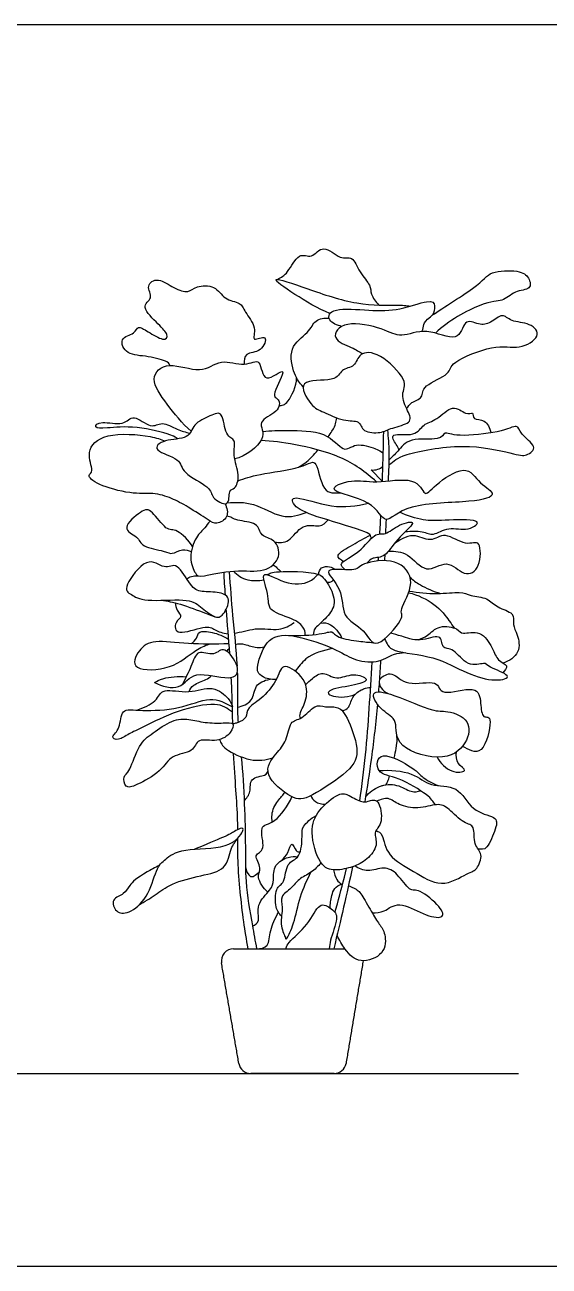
# Model space of a CAD drawing. Header units: millimetres. Extents: x 0.2 to 27.9, y 0.2 to 5.6.
# Drawn here: x 11.948 to 13.171, y 2.713 to 5.609 of the extents above; entities that cross this region are included whole.
import ezdxf

# ---------------------------------------------------------------- set-up
doc = ezdxf.new("R2010")
doc.units = ezdxf.units.MM
for name, color, linetype, true_color in [('AG-DIAGRAM', 7, 'Continuous', 0xfecc66), ('AG-PLANTS', 7, 'Continuous', 0x66ccff), ('X-VPRT', 6, 'Continuous', 0xff00ff)]:
    doc.layers.add(name, color=color, linetype=linetype, true_color=true_color)

msp = doc.modelspace()

# ---------------------------------------------------------------- linework, layer by layer
at = {"layer": 'AG-DIAGRAM'}
msp.add_lwpolyline([(8.0992, 3.1626), (13.0997, 3.1626)], dxfattribs=at)
at = {"layer": 'AG-PLANTS'}
msp.add_line((12.7822, 4.5438), (12.7561, 4.5706), dxfattribs=at)
for centre, start, end in [((12.4346, 3.4252), 90, 189.7801), ((12.475, 3.1908), 189.7801, 270), ((12.6695, 3.1908), 270, 350.5267)]:
    msp.add_arc(centre, 0.0282, start, end, dxfattribs=at)
for points, degree in [([(12.5378, 5.0147), (12.5461, 5.0202), (12.5597, 5.0252), (12.5886, 5.0823), (12.6171, 5.0591), (12.6424, 5.1004), (12.6869, 5.0571), (12.7118, 5.0732), (12.7281, 5.0307), (12.7578, 4.999), (12.7522, 4.9827), (12.7668, 4.9622), (12.7741, 4.9552)], 3), ([(12.286, 4.814), (12.284, 4.8171), (12.2894, 4.8208), (12.2357, 4.8374), (12.1833, 4.8372), (12.1662, 4.8796), (12.2076, 4.888), (12.21, 4.9088), (12.2326, 4.8945), (12.2749, 4.8688), (12.2842, 4.8853), (12.263, 4.907), (12.2147, 4.9544), (12.2509, 4.9694), (12.2279, 5.0013), (12.2586, 5.0213), (12.2961, 4.9927), (12.3319, 4.9825), (12.3447, 4.9998), (12.3933, 5.0026), (12.4123, 4.9664), (12.4538, 4.9615), (12.4585, 4.9418), (12.4911, 4.9015), (12.4739, 4.8658), (12.5177, 4.8904), (12.5009, 4.8432), (12.4587, 4.8451), (12.4598, 4.825), (12.46, 4.8172)], 3), ([(12.6598, 4.9351), (12.6312, 4.9472), (12.5758, 4.9803), (12.5072, 5.0281), (12.6035, 4.9942), (12.726, 4.9522), (12.8282, 4.9566), (12.8363, 4.9535), (12.8479, 4.9527)], 3), ([(12.8743, 4.8934), (12.8813, 4.9072), (12.8654, 4.9152), (13.0155, 5.0032), (13.0286, 5.0352), (13.1052, 5.0369), (13.1248, 5.0197), (13.1322, 4.991), (13.0901, 4.9893), (13.0626, 4.9604), (13.026, 4.9679), (12.9351, 4.9179), (12.9058, 4.8896)], 3), ([(12.6877, 4.9054), (12.6771, 4.9072), (12.6515, 4.9179), (12.6608, 4.9504), (12.7548, 4.9418), (12.8221, 4.9417), (12.8958, 4.9701), (12.907, 4.9551), (12.9028, 4.9374), (12.8986, 4.9311)], 3), ([(12.5972, 4.7645), (12.5888, 4.7736), (12.5768, 4.7876), (12.5608, 4.8582), (12.6138, 4.8914), (12.6228, 4.9221), (12.6473, 4.9252), (12.6577, 4.9248)], 3), ([(12.8388, 4.7135), (12.8422, 4.7186), (12.8465, 4.7282), (12.8796, 4.738), (12.8711, 4.7658), (12.9488, 4.7967), (12.9314, 4.8177), (13.047, 4.8659), (13.1017, 4.8494), (13.1559, 4.8828), (13.1288, 4.9144), (13.0789, 4.9153), (13.0645, 4.9387), (13.0339, 4.9114), (13.0083, 4.9072), (12.971, 4.927), (12.9643, 4.8634), (12.8826, 4.9052), (12.823, 4.8756), (12.7913, 4.8998), (12.6895, 4.9215), (12.6584, 4.8744), (12.7163, 4.8553), (12.7272, 4.8463), (12.7363, 4.8417)], 3), ([(12.8065, 4.6683), (12.7944, 4.6643), (12.7811, 4.6556), (12.7331, 4.6577), (12.7313, 4.6882), (12.6941, 4.6818), (12.6395, 4.7084), (12.6194, 4.7148), (12.576, 4.7845), (12.6789, 4.775), (12.6835, 4.8076), (12.7203, 4.8088), (12.7253, 4.8451), (12.7735, 4.8476), (12.8467, 4.7747), (12.8221, 4.749), (12.8426, 4.7054), (12.854, 4.6797), (12.8187, 4.6723), (12.8065, 4.6683)], 3), ([(12.3359, 4.6607), (12.3147, 4.6791), (12.2782, 4.7254), (12.2354, 4.7851), (12.2796, 4.8267), (12.3622, 4.7922), (12.4033, 4.8325), (12.4637, 4.8082), (12.5001, 4.838), (12.5012, 4.7624), (12.5689, 4.8244), (12.5193, 4.7369), (12.5434, 4.7406), (12.543, 4.705), (12.484, 4.6834), (12.521, 4.6466), (12.463, 4.602), (12.4379, 4.5961)], 3), ([(12.5409, 4.7196), (12.5485, 4.7222), (12.5585, 4.7184), (12.5822, 4.766), (12.5818, 4.7852)], 3), ([(12.3044, 4.6429), (12.2986, 4.6464), (12.3045, 4.6484), (12.2051, 4.6751), (12.1332, 4.6668), (12.1067, 4.668), (12.1221, 4.6866), (12.1821, 4.672), (12.1983, 4.7041), (12.2449, 4.6639), (12.2656, 4.6862), (12.3051, 4.6626), (12.3229, 4.6589), (12.333, 4.6559)], 3), ([(12.2583, 4.6172), (12.2506, 4.625), (12.2702, 4.6427), (12.3346, 4.6421), (12.3378, 4.678), (12.3826, 4.6972), (12.41, 4.711), (12.4155, 4.6459), (12.4428, 4.6435), (12.4315, 4.6072), (12.4509, 4.5557), (12.4377, 4.5225), (12.4227, 4.528), (12.4271, 4.4798), (12.379, 4.5074), (12.387, 4.528), (12.3091, 4.5653), (12.3166, 4.596), (12.2661, 4.6094), (12.2583, 4.6172)], 3), ([(12.5027, 4.6605), (12.5228, 4.6624), (12.5544, 4.6626), (12.6553, 4.6621), (12.6935, 4.6058), (12.7162, 4.6362), (12.7729, 4.619), (12.7781, 4.6138), (12.7841, 4.6093)], 3), ([(12.7972, 4.5823), (12.8107, 4.5915), (12.8144, 4.6039), (12.9744, 4.6358), (13.0967, 4.6057), (13.1168, 4.6014), (13.148, 4.6235), (13.0998, 4.6553), (13.101, 4.68), (13.063, 4.6578), (12.9488, 4.6467), (12.9253, 4.6631), (12.9227, 4.6375), (12.8426, 4.6479), (12.8174, 4.6108), (12.804, 4.6009), (12.7975, 4.5935)], 3), ([(12.7683, 4.543), (12.7429, 4.5658), (12.6899, 4.6046), (12.5703, 4.6328), (12.5257, 4.6374), (12.4988, 4.6388)], 3), ([(12.4448, 4.5451), (12.4623, 4.5506), (12.4821, 4.5596), (12.6055, 4.5755), (12.6288, 4.6035), (12.6415, 4.5114), (12.6717, 4.517), (12.6849, 4.5168)], 3), ([(12.7561, 4.5706), (12.7612, 4.5699), (12.7725, 4.5709), (12.7799, 4.5759), (12.7833, 4.579)], 3), ([(12.7907, 4.4548), (12.8013, 4.4536), (12.8301, 4.4937), (13.005, 4.4941), (13.0547, 4.5136), (13.0083, 4.5356), (12.9794, 4.5879), (12.8977, 4.5311), (12.8809, 4.5032), (12.8652, 4.5568), (12.7585, 4.5374), (12.7162, 4.5521), (12.6364, 4.522), (12.7664, 4.5011), (12.7801, 4.4561), (12.7907, 4.4548)], 3), ([(12.4202, 4.4938), (12.4407, 4.4952), (12.4798, 4.4976), (12.5502, 4.4528), (12.5861, 4.4648), (12.6041, 4.4712)], 3), ([(12.757, 4.4113), (12.752, 4.4166), (12.7686, 4.4205), (12.6269, 4.4608), (12.5742, 4.4826), (12.5639, 4.5174), (12.6674, 4.478), (12.7214, 4.4866), (12.7494, 4.4926)], 3), ([(12.339, 4.3912), (12.331, 4.4059), (12.2991, 4.437), (12.2803, 4.4244), (12.2423, 4.4801), (12.2238, 4.4793), (12.1683, 4.4319), (12.216, 4.4153), (12.2163, 4.3908), (12.2803, 4.3813), (12.2881, 4.3716), (12.3173, 4.388), (12.3298, 4.3828), (12.3363, 4.3801)], 3), ([(12.7763, 4.421), (12.7771, 4.4355), (12.7779, 4.4499), (12.7786, 4.4644)], 3), ([(12.8359, 4.4266), (12.8488, 4.428), (12.8789, 4.4293), (12.899, 4.4141), (12.9359, 4.4399), (12.9829, 4.4255), (13.0248, 4.4573), (12.9166, 4.4528), (12.8821, 4.4506), (12.8399, 4.4633), (12.8228, 4.4718)], 3), ([(12.5311, 4.4022), (12.5418, 4.4015), (12.5626, 4.397), (12.5959, 4.4489), (12.6393, 4.4344), (12.6492, 4.4479), (12.6552, 4.4535)], 3), ([(12.695, 4.3377), (12.6914, 4.3423), (12.6733, 4.3513), (12.7309, 4.377), (12.7656, 4.427), (12.7879, 4.416), (12.8192, 4.4441), (12.8703, 4.4559), (12.8126, 4.4076), (12.7892, 4.3647), (12.7564, 4.3672), (12.7501, 4.3574), (12.7459, 4.353)], 3), ([(12.7907, 4.4548), (12.7902, 4.4441), (12.7898, 4.4333), (12.7894, 4.4225)], 3), ([(12.691, 4.3568), (12.6859, 4.3607), (12.6653, 4.3693), (12.715, 4.3969), (12.74, 4.4117), (12.7542, 4.4182)], 3), ([(12.7968, 4.3813), (12.8118, 4.3806), (12.8409, 4.3818), (12.8844, 4.3232), (12.9337, 4.3663), (12.9735, 4.3183), (13.0124, 4.3394), (13.0123, 4.4132), (12.9798, 4.3891), (12.926, 4.429), (12.8952, 4.3979), (12.8556, 4.4265), (12.8206, 4.407), (12.8082, 4.3961)], 3), ([(12.1965, 4.2797), (12.1885, 4.2847), (12.1737, 4.2917), (12.2351, 4.3744), (12.2748, 4.3339), (12.3021, 4.3599), (12.3364, 4.295), (12.3568, 4.2855), (12.4055, 4.2865), (12.4301, 4.2717), (12.4111, 4.2284), (12.3915, 4.2231), (12.3564, 4.2537), (12.3304, 4.2712), (12.2218, 4.2621), (12.2045, 4.2748), (12.1965, 4.2797)], 3), ([(12.5277, 4.3495), (12.5307, 4.3472), (12.536, 4.3427), (12.5423, 4.3363), (12.5451, 4.3332)], 3), ([(12.6335, 4.3268), (12.6342, 4.3323), (12.6371, 4.3448), (12.6614, 4.3463), (12.6679, 4.3414), (12.6715, 4.3383)], 3), ([(12.7725, 4.1674), (12.7564, 4.1618), (12.744, 4.2007), (12.6838, 4.2255), (12.6939, 4.2944), (12.6304, 4.3459), (12.7272, 4.332), (12.7246, 4.3517), (12.8182, 4.3681), (12.8642, 4.3098), (12.8147, 4.2345), (12.8409, 4.2343), (12.7887, 4.173), (12.7725, 4.1674)], 3), ([(12.7725, 4.3583), (12.7727, 4.361), (12.7729, 4.3638), (12.773, 4.3665)], 3), ([(12.7876, 4.3722), (12.7875, 4.3678), (12.7873, 4.3634), (12.7872, 4.3589)], 3), ([(12.3257, 4.3167), (12.3291, 4.3191), (12.3358, 4.3228), (12.3467, 4.3239), (12.3516, 4.3235)], 3), ([(12.4158, 4.2786), (12.4146, 4.2964), (12.4136, 4.3141), (12.4126, 4.3319)], 3), ([(12.6018, 4.1849), (12.6019, 4.1897), (12.6031, 4.1965), (12.5835, 4.2225), (12.5113, 4.24), (12.5203, 4.2766), (12.4904, 4.3462), (12.5649, 4.2958), (12.6258, 4.3118), (12.6305, 4.3358), (12.6575, 4.3055), (12.6764, 4.2585), (12.6537, 4.226), (12.6206, 4.1995), (12.6216, 4.1917), (12.6203, 4.1862)], 3), ([(12.512, 4.3265), (12.5218, 4.3293), (12.5211, 4.3339), (12.604, 4.3349), (12.6335, 4.3268)], 3), ([(12.8467, 4.32), (12.8542, 4.3134), (12.8639, 4.3043), (12.9015, 4.2867), (12.9181, 4.2825)], 3), ([(12.6524, 4.3087), (12.6554, 4.308), (12.6629, 4.3087), (12.666, 4.3119), (12.6676, 4.3137)], 3), ([(12.8447, 4.2879), (12.8659, 4.2845), (12.9102, 4.2798), (12.9689, 4.2877), (12.9843, 4.2767), (13.0296, 4.2728), (13.0476, 4.2489), (13.0936, 4.2374), (13.0848, 4.2087), (13.0977, 4.189), (13.1065, 4.1434), (13.0777, 4.1245), (13.0643, 4.1199)], 3), ([(12.2662, 4.2664), (12.2812, 4.2643), (12.3043, 4.2613), (12.378, 4.2327), (12.3833, 4.2311), (12.3914, 4.2281)], 3), ([(12.8434, 4.2841), (12.8645, 4.279), (12.9072, 4.2598), (12.9427, 4.2129), (12.9456, 4.2079), (12.9493, 4.2019)], 3), ([(12.6379, 4.2134), (12.6459, 4.2139), (12.6586, 4.2166), (12.6825, 4.1911), (12.6871, 4.1785)], 3), ([(12.8655, 4.1739), (12.8729, 4.1773), (12.8863, 4.1809), (12.9132, 4.2107), (12.9635, 4.2003), (12.9635, 4.185), (13.0117, 4.1987), (13.0415, 4.1532), (13.0499, 4.1243), (13.0793, 4.1154), (13.0675, 4.1016), (13.0633, 4.0973)], 3), ([(12.3366, 4.1653), (12.341, 4.1692), (12.3512, 4.1776), (12.3504, 4.1952), (12.3839, 4.1936), (12.4121, 4.183), (12.4235, 4.1753)], 3), ([(12.5634, 4.1844), (12.5872, 4.1837), (12.6458, 4.1868), (12.6662, 4.1976), (12.6726, 4.1787), (12.733, 4.17), (12.7494, 4.1686), (12.7606, 4.1681)], 3), ([(12.787, 4.1764), (12.7939, 4.1662), (12.7933, 4.1457), (12.9065, 4.138), (12.9805, 4.0931), (13.049, 4.0753), (13.0917, 4.0889), (13.0226, 4.1123), (13.026, 4.1231), (12.981, 4.1086), (12.9471, 4.158), (12.9187, 4.1509), (12.923, 4.1917), (12.8684, 4.1669), (12.8234, 4.1849), (12.8097, 4.187), (12.8009, 4.1897)], 3), ([(12.4191, 4.1478), (12.4211, 4.1503), (12.4231, 4.1526), (12.4251, 4.1546)], 3), ([(12.5908, 3.9911), (12.5905, 3.9956), (12.5868, 4.0001), (12.6072, 4.034), (12.6067, 4.0832), (12.5478, 4.1253), (12.5403, 4.0855), (12.5053, 4.0383), (12.4631, 4.0154), (12.4679, 3.9917), (12.4522, 3.9837), (12.4455, 3.9812)], 3), ([(12.6031, 4.0689), (12.6077, 4.0747), (12.6172, 4.0828), (12.643, 4.1033), (12.6743, 4.0779), (12.7145, 4.0994), (12.7561, 4.0811), (12.7248, 4.0687), (12.6485, 4.0583), (12.6576, 4.0401), (12.7052, 4.0392), (12.7201, 4.0483)], 3), ([(12.7752, 4.0827), (12.7836, 4.089), (12.8047, 4.1055), (12.8355, 4.0633), (12.9187, 4.0838), (12.9105, 4.0393), (13.0075, 4.0713), (13.0112, 4.0253), (13.0154, 3.9863), (13.0421, 4.0035), (13.0172, 3.8937), (12.9823, 3.9193), (12.9691, 3.9257)], 3), ([(12.2094, 4.0104), (12.2245, 4.0151), (12.2593, 4.0303), (12.2645, 4.0638), (12.3326, 4.0464), (12.3876, 4.0708), (12.4284, 4.0331), (12.4299, 4.0246), (12.4322, 4.0176)], 3), ([(12.444, 4.0169), (12.4557, 4.0194), (12.4821, 4.0299), (12.4832, 4.0703), (12.5055, 4.0791), (12.52, 4.0825)], 3), ([(12.6887, 4.0085), (12.6941, 4.0105), (12.7053, 4.0126), (12.7117, 4.0461), (12.7415, 4.0624), (12.7491, 4.0626), (12.7546, 4.0628)], 3), ([(12.8012, 4.0473), (12.7753, 4.0555), (12.7498, 4.0527), (12.7819, 4.0046), (12.8213, 3.9906), (12.8056, 3.9225), (12.9355, 3.8857), (12.9868, 3.9407), (12.9862, 3.9934), (12.9218, 4.0118), (12.9054, 4.0035), (12.8271, 4.0391), (12.8012, 4.0473)], 3), ([(12.7746, 4.0747), (12.7754, 4.0703), (12.7765, 4.0631), (12.7893, 4.0517), (12.7957, 4.049)], 3), ([(12.4325, 4.0055), (12.4197, 4.0139), (12.4027, 4.0311), (12.3029, 4.0112), (12.2188, 3.9673), (12.1905, 3.9558), (12.1659, 3.9377), (12.1453, 3.9469), (12.1722, 3.9652), (12.1703, 4.0159), (12.2143, 4.0078), (12.3104, 4.0112), (12.3832, 4.0451), (12.4162, 4.0269), (12.4322, 4.0176)], 3), ([(12.6242, 4.0178), (12.6151, 4.0128), (12.5932, 3.986), (12.5664, 3.9881), (12.5592, 3.9367), (12.5364, 3.9115), (12.4971, 3.8616), (12.5766, 3.7984), (12.6066, 3.802), (12.7128, 3.871), (12.731, 3.914), (12.6976, 4.0037), (12.6768, 4.02), (12.6479, 4.0157), (12.6333, 4.0227), (12.6242, 4.0178)], 3), ([(12.1925, 3.8734), (12.186, 3.8608), (12.1762, 3.8589), (12.1815, 3.8269), (12.2041, 3.8322), (12.2689, 3.868), (12.2871, 3.9069), (12.3448, 3.9109), (12.347, 3.947), (12.3986, 3.9339), (12.4316, 3.958), (12.4379, 3.9828), (12.4144, 3.9798), (12.3671, 3.9799), (12.3308, 3.9902), (12.2931, 3.9897), (12.2435, 3.9547), (12.2149, 3.9341), (12.1989, 3.8859), (12.1925, 3.8734)], 3), ([(12.4455, 3.9812), (12.4431, 3.9803), (12.4373, 3.9788), (12.4347, 3.9784), (12.433, 3.9782)], 3), ([(12.4021, 3.9414), (12.4064, 3.9333), (12.4068, 3.9222), (12.477, 3.8877), (12.5097, 3.894), (12.5269, 3.8989)], 3), ([(12.9103, 3.9006), (12.9171, 3.8866), (12.9435, 3.8604), (12.9858, 3.8683), (12.954, 3.8839), (12.9542, 3.9037), (12.9551, 3.9126)], 3), ([(12.9058, 3.7894), (12.8994, 3.798), (12.8972, 3.8071), (12.8157, 3.8575), (12.766, 3.8584), (12.7692, 3.9234), (12.8657, 3.8694), (12.8711, 3.8542), (12.9003, 3.8391), (12.9127, 3.8341)], 3), ([(12.4595, 3.7986), (12.4651, 3.8051), (12.4772, 3.8177), (12.4699, 3.8528), (12.5153, 3.858), (12.5129, 3.8646), (12.5151, 3.8681)], 3), ([(12.7748, 3.8691), (12.7997, 3.8714), (12.859, 3.8657), (12.8907, 3.8292), (12.9601, 3.8379), (12.9893, 3.7721), (13.0521, 3.7618), (13.0489, 3.7388), (13.0255, 3.68), (13.0128, 3.6861), (13.0058, 3.6858)], 3), ([(12.743, 3.8082), (12.7516, 3.8184), (12.7739, 3.8355), (12.8166, 3.8393), (12.8519, 3.8157), (12.8641, 3.8206), (12.8714, 3.8222)], 3), ([(12.7803, 3.8335), (12.7813, 3.8341), (12.7821, 3.8342), (12.783, 3.8343)], 3), ([(12.515, 3.5859), (12.5044, 3.594), (12.4854, 3.6255), (12.5038, 3.638), (12.478, 3.6761), (12.5124, 3.6795), (12.4915, 3.7457), (12.5293, 3.7407), (12.5622, 3.7873), (12.5711, 3.8081)], 3), ([(12.525, 3.7491), (12.5237, 3.7604), (12.525, 3.7844), (12.5514, 3.8124), (12.5518, 3.8151), (12.5542, 3.8184)], 3), ([(12.6153, 3.8108), (12.6176, 3.8055), (12.6221, 3.7959), (12.6411, 3.7904), (12.6492, 3.7909)], 3), ([(12.72, 3.8028), (12.7152, 3.8052), (12.7061, 3.8102), (12.6829, 3.8214), (12.6309, 3.777), (12.6106, 3.7306), (12.6357, 3.6434), (12.6714, 3.6343), (12.7143, 3.6439), (12.7464, 3.6596), (12.775, 3.6968), (12.7581, 3.7259), (12.7854, 3.7443), (12.7743, 3.8081), (12.7468, 3.7954), (12.7346, 3.796), (12.7248, 3.8004), (12.72, 3.8028)], 3), ([(12.7677, 3.7295), (12.7728, 3.7258), (12.7827, 3.7268), (12.791, 3.6683), (12.8551, 3.636), (12.9193, 3.5917), (12.987, 3.6347), (13.0021, 3.6346), (13.0192, 3.6771), (12.9938, 3.6927), (12.9989, 3.7446), (12.9749, 3.742), (12.9345, 3.7835), (12.9131, 3.794), (12.8649, 3.7782), (12.8179, 3.7884), (12.7971, 3.8089), (12.7774, 3.8018), (12.7696, 3.7975)], 3), ([(12.5468, 3.5293), (12.5413, 3.5358), (12.5322, 3.5443), (12.5317, 3.6005), (12.5552, 3.6027), (12.557, 3.6582), (12.592, 3.6613), (12.5959, 3.7233), (12.5924, 3.7355), (12.6157, 3.7589), (12.6272, 3.7635)], 3), ([(12.2149, 3.5561), (12.2273, 3.5638), (12.2532, 3.578), (12.2853, 3.6059), (12.3615, 3.6253), (12.4194, 3.636), (12.4283, 3.6929), (12.4393, 3.7032), (12.4448, 3.7115)], 3), ([(12.5474, 3.66), (12.5526, 3.6656), (12.5625, 3.6752), (12.5699, 3.7081), (12.5816, 3.6766), (12.5873, 3.6802), (12.5905, 3.6799)], 3), ([(12.4791, 3.5066), (12.4846, 3.5099), (12.4989, 3.514), (12.4854, 3.5561), (12.5244, 3.5935), (12.5291, 3.6113), (12.5271, 3.651), (12.5659, 3.6701), (12.5771, 3.6688), (12.5845, 3.6678)], 3), ([(12.6391, 3.654), (12.632, 3.6459), (12.6171, 3.6304), (12.5854, 3.6166), (12.5716, 3.5948), (12.541, 3.5751), (12.552, 3.5534), (12.5417, 3.5096), (12.558, 3.4764), (12.5565, 3.4728), (12.5758, 3.5079), (12.5893, 3.5777), (12.6062, 3.6136), (12.6156, 3.632)], 3), ([(12.4627, 3.6444), (12.4635, 3.6362), (12.4745, 3.6144), (12.4845, 3.6249), (12.4951, 3.6329)], 3), ([(12.6683, 3.6375), (12.669, 3.6296), (12.6765, 3.6115), (12.6825, 3.6075), (12.6864, 3.6045)], 3), ([(12.7125, 3.6449), (12.6994, 3.5821), (12.6849, 3.5196), (12.6687, 3.4534)], 3), ([(12.7584, 3.5373), (12.7679, 3.538), (12.7859, 3.5366), (12.8177, 3.5668), (12.8801, 3.5312), (12.9275, 3.5217), (12.923, 3.5487), (12.8629, 3.5972), (12.8487, 3.5833), (12.8167, 3.6311), (12.7867, 3.647), (12.7471, 3.6303), (12.7271, 3.6411), (12.7177, 3.6468)], 3), ([(12.6609, 3.548), (12.66, 3.558), (12.6631, 3.5765), (12.671, 3.601), (12.6894, 3.6043)], 3), ([(12.4886, 3.4534), (12.4973, 3.4537), (12.519, 3.4561), (12.5178, 3.4952), (12.5323, 3.5249), (12.5395, 3.5385)], 3), ([(12.4346, 3.4534), (12.5648, 3.4534), (12.695, 3.4534)], 2), ([(12.4472, 3.186), (12.427, 3.3032), (12.4068, 3.4204)], 2), ([(12.7373, 3.4257), (12.7173, 3.3059), (12.6974, 3.1862)], 2), ([(12.6695, 3.1626), (12.5723, 3.1626), (12.475, 3.1626)], 2)]:
    msp.add_open_spline(points, degree=degree, dxfattribs=at)
for points, knots in [([(12.6554, 4.6475), (12.6589, 4.6523), (12.6751, 4.6757), (12.6731, 4.6812), (12.6759, 4.6919)], [1.762114, 1.762114, 1.762114, 1.762114, 2, 3, 3, 3, 3]), ([(12.8215, 4.6184), (12.8195, 4.6216), (12.815, 4.6305), (12.7938, 4.659), (12.8619, 4.647), (12.8767, 4.6799), (12.9077, 4.6841), (12.9474, 4.7269), (12.9786, 4.6957), (12.996, 4.7088), (12.9907, 4.6859), (13.0224, 4.6907), (13.0324, 4.6682), (13.0363, 4.6569)], [0.354163, 0.354163, 0.354163, 0.354163, 1.019293, 2.049165, 3.079037, 4.108909, 5.138781, 6.168654, 7.198526, 8.228398, 9.25827, 10.288143, 11.318015, 11.318015, 11.318015, 11.318015]), ([(12.7939, 4.6635), (12.7958, 4.6464), (12.7989, 4.6069), (12.7967, 4.5674), (12.7953, 4.545)], [0.0337425, 0.0337425, 0.0337425, 0.0337425, 0.2026002, 0.4230626, 0.4230626, 0.4230626, 0.4230626]), ([(12.4149, 4.4917), (12.4195, 4.4827), (12.4256, 4.4581), (12.3927, 4.4424), (12.3805, 4.4513), (12.3258, 4.4859), (12.2921, 4.5047), (12.2466, 4.5189), (12.1993, 4.5123), (12.1113, 4.5369), (12.0908, 4.561), (12.1119, 4.5621), (12.0888, 4.6119), (12.1273, 4.6591), (12.2349, 4.652), (12.2654, 4.642), (12.2748, 4.6378)], [0, 0, 0, 0, 1, 2, 3, 4, 5, 6, 7, 8, 9, 10, 11, 12, 13, 13.532069, 13.532069, 13.532069, 13.532069]), ([(12.7822, 4.5438), (12.7823, 4.5486), (12.7837, 4.5874), (12.7846, 4.6262), (12.7852, 4.6602)], [3.5925514, 3.5925514, 3.5925514, 3.5925514, 3.6399616, 3.9745423, 3.9745423, 3.9745423, 3.9745423]), ([(12.5864, 4.5768), (12.5976, 4.5842), (12.6057, 4.5873), (12.6268, 4.6114), (12.6317, 4.6173)], [0, 0, 0, 0, 1, 1.287685, 1.287685, 1.287685, 1.287685]), ([(12.3803, 4.4512), (12.3749, 4.4462), (12.3679, 4.4328), (12.3476, 4.4187), (12.3285, 4.364), (12.3415, 4.3375), (12.3457, 4.3301), (12.35, 4.3227), (12.3542, 4.3195), (12.4392, 4.3397), (12.5101, 4.329), (12.5485, 4.3673), (12.5324, 4.4111), (12.496, 4.4137), (12.4948, 4.449), (12.4372, 4.451), (12.4286, 4.4617), (12.4191, 4.4628)], [10.223105, 10.223105, 10.223105, 10.223105, 11, 12, 13, 14, 14, 14, 15, 16, 17, 18, 19, 20, 21, 22, 23, 23, 23, 23]), ([(12.4249, 4.3335), (12.4271, 4.2992), (12.4319, 4.2254), (12.4409, 4.1518), (12.443, 4.1124)], [0.121427, 0.121427, 0.121427, 0.121427, 0.4601147, 0.8492739, 0.8492739, 0.8492739, 0.8492739]), ([(12.4344, 4.3344), (12.444, 4.3253), (12.459, 4.312), (12.4928, 4.3118), (12.5058, 4.3142)], [0, 0, 0, 0, 1, 1.677983, 1.677983, 1.677983, 1.677983]), ([(12.2988, 4.2606), (12.2998, 4.2546), (12.3014, 4.2427), (12.3175, 4.2269), (12.2974, 4.2191), (12.2969, 4.181), (12.3735, 4.2093), (12.388, 4.1992), (12.4096, 4.189), (12.4225, 4.1885)], [0, 0, 0, 0, 1, 2, 3, 4, 5, 6, 6.857729, 6.857729, 6.857729, 6.857729]), ([(12.4261, 4.1415), (12.4261, 4.1416), (12.4235, 4.1766), (12.4205, 4.2115), (12.418, 4.2463)], [2.2628956, 2.2628956, 2.2628956, 2.2628956, 2.2643791, 2.6077152, 2.6077152, 2.6077152, 2.6077152]), ([(12.4365, 4.1894), (12.4512, 4.1918), (12.4884, 4.2048), (12.545, 4.1934), (12.5654, 4.2075), (12.5765, 4.2146)], [7.147473, 7.147473, 7.147473, 7.147473, 8, 9, 10, 10, 10, 10]), ([(12.4243, 4.1646), (12.3928, 4.1642), (12.3268, 4.1636), (12.2454, 4.1751), (12.214, 4.1535), (12.1892, 4.1013), (12.2934, 4.1031), (12.3406, 4.149), (12.3678, 4.1606), (12.3782, 4.1643)], [0, 0, 0, 0, 1, 2, 3, 4, 5, 6, 6.606698, 6.606698, 6.606698, 6.606698]), ([(12.5345, 4.0819), (12.5223, 4.0813), (12.5106, 4.0834), (12.4918, 4.0955), (12.4858, 4.1035), (12.5123, 4.1863), (12.5778, 4.1874), (12.678, 4.1523), (12.7109, 4.1273), (12.7709, 4.1176), (12.8113, 4.1446), (12.826, 4.1435), (12.835, 4.1443)], [-0.558937, -0.558937, -0.558937, -0.558937, 0, 0, 1, 2, 3, 4, 5, 6, 7, 8, 8, 8, 8]), ([(12.2508, 4.0747), (12.2676, 4.066), (12.3149, 4.0526), (12.3364, 4.1068), (12.4361, 4.0746), (12.4528, 4.1087), (12.4108, 4.1649), (12.3927, 4.1332), (12.3478, 4.1536), (12.3396, 4.1165), (12.3224, 4.0847), (12.316, 4.0704)], [0, 0, 0, 0, 1, 2, 3, 4, 5, 6, 7, 8, 8.82031, 8.82031, 8.82031, 8.82031]), ([(12.4391, 4.1634), (12.4469, 4.166), (12.4663, 4.1635), (12.4819, 4.1554), (12.5009, 4.1566), (12.507, 4.1576)], [4.368972, 4.368972, 4.368972, 4.368972, 5, 6, 6.467375, 6.467375, 6.467375, 6.467375]), ([(12.6668, 4.154), (12.6446, 4.1501), (12.6044, 4.1378), (12.5867, 4.1104), (12.5783, 4.1014)], [-3, -3, -3, -3, -2, -1.360344, -1.360344, -1.360344, -1.360344]), ([(12.7293, 3.7986), (12.7347, 3.8342), (12.7479, 3.942), (12.754, 4.0504), (12.758, 4.1227)], [1.140849, 1.140849, 1.140849, 1.140849, 1.495687, 2.208678, 2.208678, 2.208678, 2.208678]), ([(12.778, 4.1263), (12.777, 4.1097), (12.7754, 4.0852), (12.7736, 4.0607), (12.7729, 4.0527)], [1.7977163, 1.7977163, 1.7977163, 1.7977163, 1.9613844, 2.0396487, 2.0396487, 2.0396487, 2.0396487]), ([(12.2508, 4.0747), (12.2575, 4.0785), (12.2602, 4.0835), (12.3064, 4.0902), (12.3243, 4.0878)], [0, 0, 0, 0, 1, 1.93241, 1.93241, 1.93241, 1.93241]), ([(12.3312, 4.0534), (12.334, 4.059), (12.3369, 4.0687), (12.3696, 4.0808), (12.3793, 4.0861), (12.3834, 4.0907)], [0, 0, 0, 0, 1, 2, 2.624604, 2.624604, 2.624604, 2.624604]), ([(12.433, 3.9782), (12.4326, 3.9961), (12.4321, 4.0322), (12.4305, 4.0683), (12.4296, 4.0864)], [1.7265808, 1.7265808, 1.7265808, 1.7265808, 1.9032771, 2.0816612, 2.0816612, 2.0816612, 2.0816612]), ([(12.4437, 4.0982), (12.4439, 4.0935), (12.4448, 4.061), (12.443, 4.0219), (12.445, 3.9876), (12.4455, 3.9812)], [0.8957919, 0.8957919, 0.8957919, 0.8957919, 0.9417167, 1.216663, 1.2799621, 1.2799621, 1.2799621, 1.2799621]), ([(12.7705, 4.024), (12.7667, 3.9822), (12.7583, 3.906), (12.7468, 3.8302), (12.741, 3.7961)], [2.1342026, 2.1342026, 2.1342026, 2.1342026, 2.5478825, 2.8883542, 2.8883542, 2.8883542, 2.8883542]), ([(12.8096, 3.8982), (12.8115, 3.9066), (12.8185, 3.9408), (12.8159, 3.9426), (12.8158, 3.9537)], [1.701918, 1.701918, 1.701918, 1.701918, 2, 3, 3, 3, 3]), ([(12.4447, 3.7315), (12.4447, 3.7386), (12.4443, 3.7694), (12.4405, 3.827), (12.4364, 3.8773), (12.4348, 3.9094)], [0.9160733, 0.9160733, 0.9160733, 0.9160733, 0.9885824, 1.2287721, 1.5008517, 1.5008517, 1.5008517, 1.5008517]), ([(12.453, 3.9013), (12.4563, 3.8646), (12.4602, 3.7947), (12.4631, 3.6976), (12.4615, 3.6026), (12.4763, 3.5237), (12.4851, 3.4718), (12.4886, 3.4534)], [1.543176, 1.543176, 1.543176, 1.543176, 1.904876, 2.232803, 2.49934, 2.838072, 3.018538, 3.018538, 3.018538, 3.018538]), ([(12.7903, 3.8358), (12.7917, 3.8372), (12.7943, 3.8416), (12.7976, 3.8516), (12.799, 3.8564)], [0.7180638, 0.7180638, 0.7180638, 0.7180638, 1, 1.2008014, 1.2008014, 1.2008014, 1.2008014]), ([(12.2621, 3.6481), (12.2513, 3.6427), (12.2124, 3.6224), (12.1886, 3.5994), (12.1823, 3.5807), (12.1475, 3.571), (12.1593, 3.5368), (12.1786, 3.5345), (12.1913, 3.54), (12.204, 3.5456), (12.2357, 3.5699), (12.2548, 3.644), (12.274, 3.6611), (12.3094, 3.6887), (12.4291, 3.685), (12.4641, 3.736), (12.4504, 3.7349), (12.4374, 3.7276), (12.4214, 3.7175), (12.3714, 3.6973), (12.3441, 3.6856)], [10.660882, 10.660882, 10.660882, 10.660882, 11, 12, 13, 14, 15, 16, 16, 16, 17, 18, 19, 20, 21, 22, 23, 24, 25, 25.851458, 25.851458, 25.851458, 25.851458]), ([(12.4693, 3.4534), (12.465, 3.4756), (12.4575, 3.5192), (12.4502, 3.5872), (12.4448, 3.6522), (12.4448, 3.6939), (12.4448, 3.7115)], [0.0045616, 0.0045616, 0.0045616, 0.0045616, 0.2091402, 0.4401307, 0.6776093, 0.8504508, 0.8504508, 0.8504508, 0.8504508]), ([(12.6718, 3.5384), (12.6736, 3.5451), (12.683, 3.5791), (12.6918, 3.6133), (12.6985, 3.6409)], [0.2663896, 0.2663896, 0.2663896, 0.2663896, 0.3345224, 0.6135215, 0.6135215, 0.6135215, 0.6135215]), ([(12.703, 3.6007), (12.7074, 3.5991), (12.723, 3.5918), (12.7313, 3.5853), (12.7576, 3.5378), (12.7755, 3.5093), (12.7899, 3.492), (12.7909, 3.4393), (12.7272, 3.4165), (12.6981, 3.4467), (12.6813, 3.4736), (12.6764, 3.485)], [2.6416, 2.6416, 2.6416, 2.6416, 3, 4, 5, 6, 7, 8, 9, 10, 10.662761, 10.662761, 10.662761, 10.662761]), ([(12.5569, 3.4534), (12.5589, 3.46), (12.5661, 3.4732), (12.6112, 3.5089), (12.6351, 3.5663), (12.6649, 3.5456), (12.6822, 3.5312), (12.6614, 3.4789), (12.6587, 3.4612), (12.6582, 3.4534)], [0.578346, 0.578346, 0.578346, 0.578346, 1, 2, 3, 4, 5, 6, 6.441241, 6.441241, 6.441241, 6.441241])]:
    msp.add_open_spline(points, degree=3, knots=knots, dxfattribs=at)
at = {"layer": 'X-VPRT'}
msp.add_lwpolyline([(7.7039, 5.6088), (7.7039, 2.7132), (13.4951, 2.7132), (13.4951, 5.6088)], close=True, dxfattribs=at)

doc.saveas('drawing.dxf')
